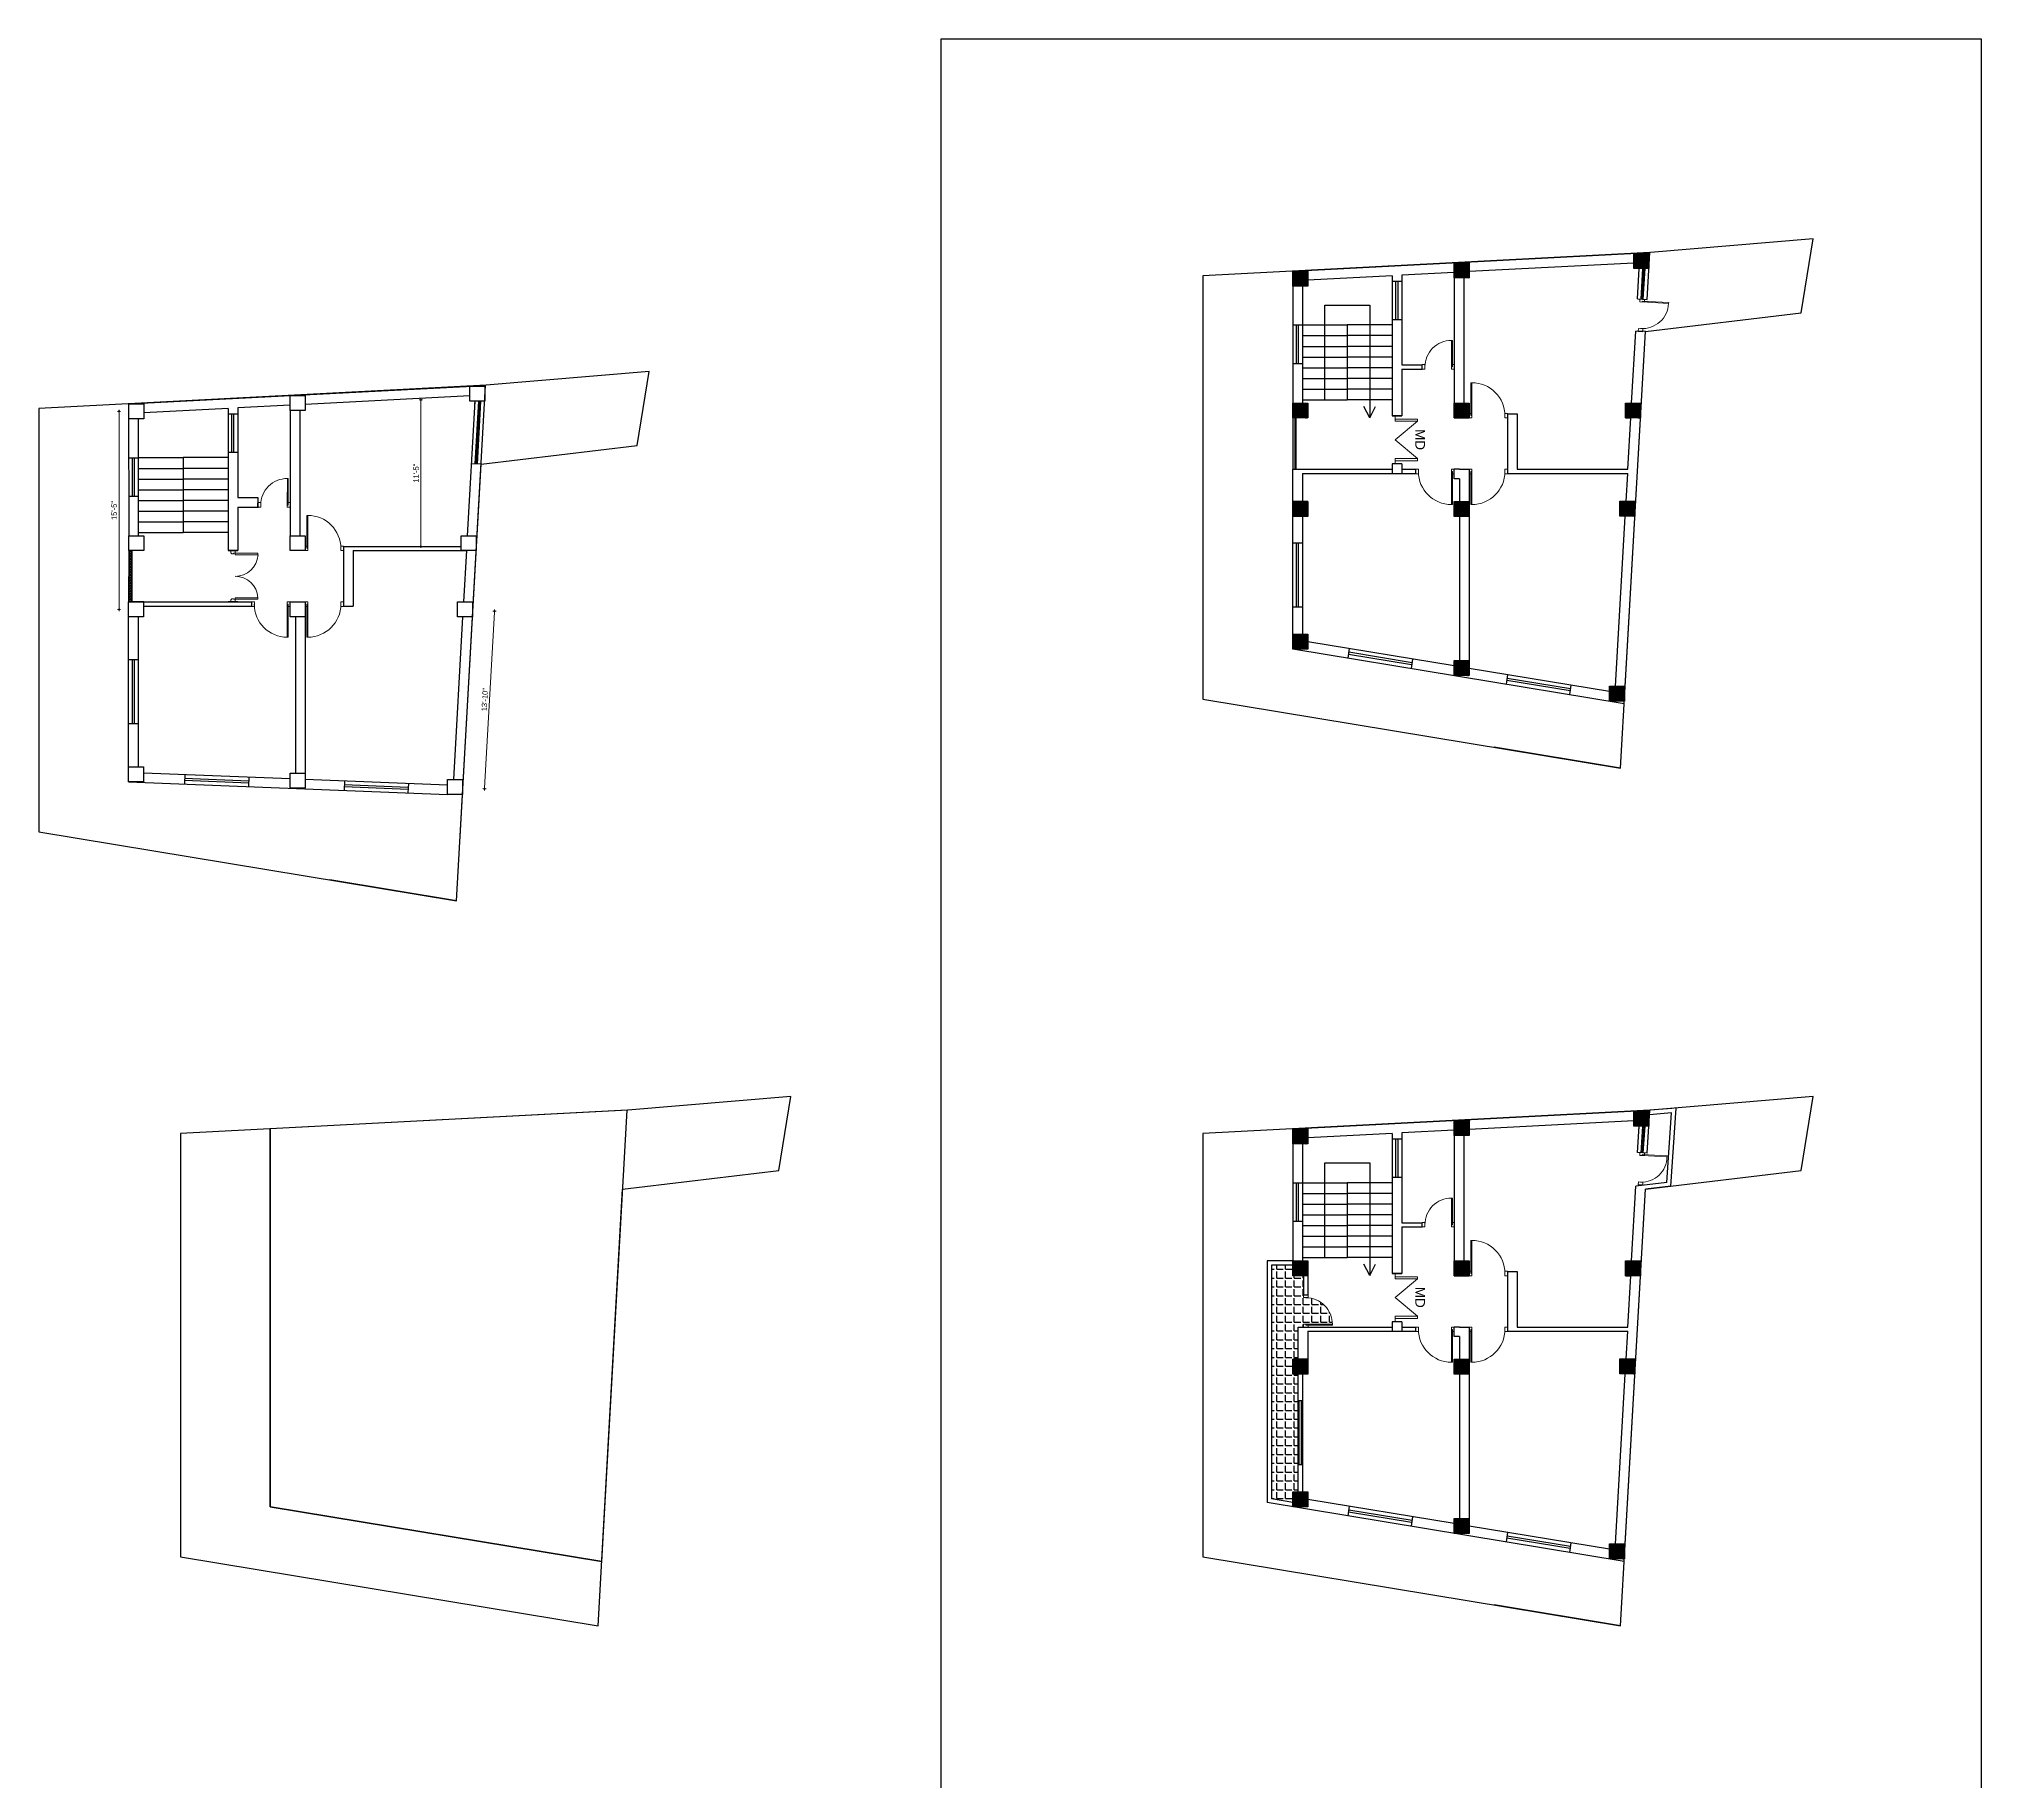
# Model space of a CAD drawing. Header units: inches. Extents: x -14619 to 1971361, y -855114 to -978.
# Drawn here: x 30398 to 32215, y -19066 to -17436 of the extents above; entities that cross this region are included whole.
import ezdxf
from ezdxf.enums import TextEntityAlignment as Align

# ---------------------------------------------------------------- set-up
doc = ezdxf.new("R2010")
doc.units = ezdxf.units.IN
doc.header["$LTSCALE"] = 0.5
doc.header["$MEASUREMENT"] = 0
doc.header["$PDMODE"] = 66
for name, color, linetype, lineweight in [('DOOR PLAN', 241, 'Continuous', 13), ('ELEVATION', 85, 'Continuous', 9), ('hatch', 9, 'Continuous', 0), ('Toilet', 7, 'Continuous', 25), ('wall', 20, 'Continuous', 40), ('window', 6, 'Continuous', 13)]:
    doc.layers.add(name, color=color, linetype=linetype, lineweight=lineweight)
doc.styles.get("Standard").update_dxf_attribs({"font": 'arial.ttf'})
doc.dimstyles.new('S8', dxfattribs={"dimtxt": 5, "dimasz": 1, "dimexe": 6, "dimexo": 18, "dimgap": 1.9375, "dimtad": 1, "dimdec": 0, "dimzin": 3, "dimdsep": 46, "dimlunit": 4, "dimtxsty": 'Standard', "dimblk": 'dot 2', "dimcen": 12, "dimse1": 1, "dimse2": 1, "dimclrd": 1, "dimclre": 1, "dimclrt": 256, "dimadec": 0, "dimazin": 0, "dimtfac": 0.75, "dimtdec": 0, "dimtix": 1, "dimtmove": 1, "dimatfit": 3, "dimldrblk": 'DOT', "dimfxl": 1, "dimtolj": 1, "dimtzin": 0, "dimlwd": 9, "dimlwe": 9, "dimarcsym": 0})
pattern_1 = [(0, (1595.9583, 0), (1.25, 1.25), [1.25, -1.25]), (90, (1597.2083, 0), (-1.25, 1.25), [1.25, -1.25])]
pattern_2 = [(45, (1925.23187, 0), (-0.08838834765, 0.08838834765), [])]
pattern_3 = [(45, (1925.23187, 802.29186), (-0.08838834765, 0.08838834765), [])]

# ---------------------------------------------------------------- blocks, each defined once
blk = doc.blocks.new('dot1')
at = {"layer": 'hatch'}
h = blk.add_hatch(color=256, dxfattribs=at)
edge = h.paths.add_edge_path()
edge.add_arc((0, 0), 1, 0, 360)
for p, q in [((3, 0), (-3, 0)), ((0, 3), (0, -3))]:
    blk.add_line(p, q, dxfattribs=at)
blk.add_circle((0, 0), 1, dxfattribs=at)
blk = doc.blocks.new('dot 2')
at = {"layer": 'hatch', "xscale": 0.5, "yscale": 0.5, "zscale": 0.5}
blk.add_blockref('dot1', (0, 0), dxfattribs=at)
blk = doc.blocks.new('*D949')
at = {"layer": 'Defpoints', "color": 0, "transparency": 16777216}
for p in [(30727.1, -17774.1), (30727.1, -17911.1), (30755.8, -17911.1)]:
    blk.add_point(p, dxfattribs=at)
at = {"layer": 'Toilet', "color": 1, "lineweight": 9, "transparency": 16777216}
blk.add_line((30755.8, -17775.1), (30755.8, -17910.1), dxfattribs=at)
for p, rotation in [((30755.8, -17774.1), 90), ((30755.8, -17911.1), 270)]:
    blk.add_blockref('dot 2', p, dxfattribs=dict(at, rotation=rotation))
at = {"layer": 'Toilet', "transparency": 16777216, "insert": (30751.3, -17842.6), "char_height": 5, "attachment_point": 5, "rotation": 90}
blk.add_mtext('\\A1;11\'-5"', dxfattribs=at)
blk = doc.blocks.new('_Dot')
at = {"color": 0, "linetype": 'ByBlock', "lineweight": -2}
blk.add_line((-0.5, 0), (-1, 0), dxfattribs=at)
at = {"color": 0, "linetype": 'ByBlock', "const_width": 0.5}
blk.add_lwpolyline([(-0.25, 0, 1), (0.25, 0, 1)], format="xyb", close=True, dxfattribs=at)
blk = doc.blocks.new('*D950')
at = {"layer": 'Defpoints', "color": 0, "transparency": 16777216}
for p in [(30797.1, -17970.1), (30787.7, -18136.2), (30815.3, -18137.8)]:
    blk.add_point(p, dxfattribs=at)
at = {"layer": 'Toilet', "color": 1, "lineweight": 9, "transparency": 16777216}
blk.add_line((30824.6, -17972.7), (30815.3, -18136.8), dxfattribs=at)
for p, rotation in [((30824.6, -17971.7), 86.77451339904444), ((30815.3, -18137.8), 266.7745133990445)]:
    blk.add_blockref('dot 2', p, dxfattribs=dict(at, rotation=rotation))
at = {"layer": 'Toilet', "transparency": 16777216, "insert": (30815.5, -18054.5), "char_height": 5, "attachment_point": 5, "rotation": 86.7745}
blk.add_mtext('\\A1;13\'-10"', dxfattribs=at)
blk = doc.blocks.new('4w')
at = {"layer": 'DOOR PLAN'}
for p, q in [((-6.5, 0), (-6.5, -2.5)), ((-2.5, 0), (-2.5, -2)), ((-6.5, -2.5), (-5, -2.5)), ((-5, -2.5), (-5, -3)), ((-5, -3), (-3.5, -3)), ((-3.5, -3), (-2.5, -2)), ((-6.5, -45.5), (-5, -45.5)), ((-6.5, -48), (-6.5, -45.5)), ((-5, -45.5), (-5, -45)), ((-5, -45), (-3.5, -45)), ((-2.5, -46), (-3.5, -45)), ((-2.5, -48), (-2.5, -46))]:
    blk.add_line(p, q, dxfattribs=at)
for points in [[(-6.5, -2.5), (-28, -2.5), (-28, -4), (-6.5, -4)], [(-6.5, -45.5), (-28, -45.5), (-28, -44), (-6.5, -44)]]:
    blk.add_lwpolyline(points, close=True, dxfattribs=at)
for centre, radius, start, end in [((-6.5, -2.5), 21.6, 183.9909, 270), ((-6.5, -45.5), 21.5, 90, 176.0091)]:
    blk.add_arc(centre, radius, start, end, dxfattribs=at)
at = {"layer": 'wall'}
for p, q in [((-9, 0), (0, 0)), ((-9, -48), (0, -48))]:
    blk.add_line(p, q, dxfattribs=at)
blk = doc.blocks.new('door')
at = {"layer": 'window', "ltscale": 0.002}
for p, q in [((-100562.7, -53980.3), (-100562.7, -53949.5)), ((-100561.8, -53949.5), (-100562.7, -53949.5)), ((-100561.8, -53980.3), (-100561.8, -53949.5)), ((-100561.8, -53980.3), (-100562.7, -53980.3))]:
    blk.add_line(p, q, dxfattribs=at)
for points in [[(-100596.1, -53982.5), (-100593.5, -53982.5), (-100593.5, -53978.2), (-100596.1, -53978.2)], [(-100560.1, -53982.5), (-100562.7, -53982.5), (-100562.7, -53978.2), (-100560.1, -53978.2)]]:
    blk.add_lwpolyline(points, close=True, dxfattribs=at)
blk.add_arc((-100562.7, -53980.4), 30.9, 89.9793, 179.9793, dxfattribs=at)
blk = doc.blocks.new('*D977')
at = {"color": 1, "lineweight": 9, "transparency": 16777216}
blk.add_line((30473.4, -17785.8), (30473.4, -17969.1), dxfattribs=at)
at = {"layer": 'Defpoints', "color": 0, "transparency": 16777216}
for p in [(30489.5, -17784.8), (30473.4, -17970.1), (30489.4, -17970.1)]:
    blk.add_point(p, dxfattribs=at)
at = {"color": 1, "lineweight": 9, "transparency": 16777216}
for p, rotation in [((30473.4, -17784.8), 90), ((30473.4, -17970.1), 270)]:
    blk.add_blockref('dot 2', p, dxfattribs=dict(at, rotation=rotation))
at = {"transparency": 16777216, "insert": (30468.9, -17877.5), "char_height": 5, "attachment_point": 5, "rotation": 90}
blk.add_mtext('\\A1;15\'-5"', dxfattribs=at)

msp = doc.modelspace()

# ---------------------------------------------------------------- hatches: boundary and pattern name
h = msp.add_hatch()
h.set_pattern_fill('ANSI31', color=256)
h.set_pattern_definition(pattern_3)
h.paths.add_polyline_path([(31585.4, -17777), (31571.4, -17777), (31571.4, -17791), (31585.4, -17791)])
h.paths.add_polyline_path([(31585.4, -17653.7), (31571.4, -17653.7), (31571.4, -17667.7), (31585.4, -17667.7)])
h.paths.add_polyline_path([(31736.3, -17645.9), (31722.3, -17645.9), (31722.3, -17659.9), (31736.3, -17659.9)])
h.paths.add_polyline_path([(31904.4, -17637.1), (31890.4, -17637.1), (31890.4, -17651.1), (31904.4, -17651.1), (31904.4, -17651.1)])
h.paths.add_polyline_path([(31896.5, -17777), (31882.5, -17777), (31882.5, -17791), (31896.5, -17791)])
h.paths.add_polyline_path([(31891.3, -17868.9), (31877.3, -17868.9), (31877.3, -17882.9), (31891.3, -17882.9)])
h.paths.add_polyline_path([(31736.3, -17777), (31722.3, -17777), (31722.3, -17791), (31736.3, -17791)])
h.paths.add_polyline_path([(31736.3, -17869), (31722.3, -17869), (31722.3, -17883), (31736.3, -17883)])
h.paths.add_polyline_path([(31585.3, -17869), (31571.3, -17869), (31571.3, -17883), (31585.3, -17883)])
h.paths.add_polyline_path([(31585.3, -17993.1), (31571.3, -17993.1), (31571.3, -18007.1), (31585.3, -18007.1)])
h.paths.add_polyline_path([(31736.3, -18018), (31722.3, -18018), (31722.3, -18032), (31736.3, -18032)])
h = msp.add_hatch()
h.set_pattern_fill('ZIGZAG', color=256, scale=10)
h.set_pattern_definition(pattern_1)
h.paths.add_polyline_path([(30482.4, -17963.1), (30484.4, -17963.1), (30484.4, -17915.1), (30482.5, -17915.1)])
h = msp.add_hatch()
h.set_pattern_fill('ZIGZAG', color=256, scale=10)
h.set_pattern_definition(pattern_1)
h.paths.add_polyline_path([(30485.4, -17915.1), (30484.4, -17915.1), (30484.4, -17963.1), (30485.4, -17963.1)])
h = msp.add_hatch()
h.set_pattern_fill('ANSI31', color=256)
h.set_pattern_definition(pattern_3)
h.paths.add_polyline_path([(31881.6, -18041.9), (31867.6, -18041.9), (31867.6, -18055.9), (31881.6, -18055.9)])
h = msp.add_hatch()
h.set_pattern_fill('ANSI31', color=256)
h.set_pattern_definition(pattern_2)
h.paths.add_polyline_path([(31585.4, -18579.3), (31571.4, -18579.3), (31571.4, -18593.3), (31585.4, -18593.3)])
h.paths.add_polyline_path([(31585.4, -18456), (31571.4, -18456), (31571.4, -18470), (31585.4, -18470)])
h.paths.add_polyline_path([(31736.3, -18448.1), (31722.3, -18448.1), (31722.3, -18462.1), (31736.3, -18462.1)])
h.paths.add_polyline_path([(31904.4, -18439.4), (31890.4, -18439.4), (31890.4, -18453.4), (31904.4, -18453.4), (31904.4, -18453.4)])
h.paths.add_polyline_path([(31896.5, -18579.3), (31882.5, -18579.3), (31882.5, -18593.3), (31896.5, -18593.3)])
h.paths.add_polyline_path([(31891.3, -18671.2), (31877.3, -18671.2), (31877.3, -18685.2), (31891.3, -18685.2)])
h.paths.add_polyline_path([(31736.3, -18579.3), (31722.3, -18579.3), (31722.3, -18593.3), (31736.3, -18593.3)])
h.paths.add_polyline_path([(31736.3, -18671.3), (31722.3, -18671.3), (31722.3, -18685.3), (31736.3, -18685.3)])
h.paths.add_polyline_path([(31585.3, -18671.3), (31571.3, -18671.3), (31571.3, -18685.3), (31585.3, -18685.3)])
h.paths.add_polyline_path([(31585.3, -18795.4), (31571.3, -18795.4), (31571.3, -18809.4), (31585.3, -18809.4)])
h.paths.add_polyline_path([(31736.3, -18820.3), (31722.3, -18820.3), (31722.3, -18834.3), (31736.3, -18834.3)])
h = msp.add_hatch()
h.set_pattern_fill('ANSI31', color=256)
h.set_pattern_definition(pattern_2)
h.paths.add_polyline_path([(31881.6, -18844.2), (31867.6, -18844.2), (31867.6, -18858.2), (31881.6, -18858.2)])
at = {"layer": 'Toilet'}
h = msp.add_hatch(dxfattribs=at)
h.set_pattern_fill('ANGLE', color=256, scale=30, style=0)
h.set_pattern_definition([(0, (0, 0), (0, 8.25), [6, -2.25]), (90, (0, 0), (-8.25, 5e-16), [6, -2.25])])
edge = h.paths.add_edge_path()
edge.add_line((31583.5, -18613.8), (31581.4, -18613.8))
edge.add_line((31581.4, -18613.8), (31581.4, -18611.3))
edge.add_line((31581.4, -18611.3), (31581.4, -18611.3))
edge.add_line((31581.4, -18611.3), (31581.4, -18593.3))
edge.add_line((31581.4, -18593.3), (31571.4, -18593.3))
edge.add_line((31571.4, -18593.3), (31571.4, -18583.3))
edge.add_line((31571.4, -18583.3), (31551.4, -18583.3))
edge.add_line((31551.4, -18583.3), (31551.4, -18802.1))
edge.add_line((31551.4, -18802.1), (31571.3, -18805.4))
edge.add_line((31571.3, -18805.4), (31571.3, -18795.4))
edge.add_line((31571.3, -18795.4), (31576.3, -18795.4))
edge.add_line((31576.3, -18795.4), (31576.3, -18685.3))
edge.add_line((31576.3, -18685.3), (31571.3, -18685.3))
edge.add_line((31571.3, -18685.3), (31571.3, -18671.3))
edge.add_line((31571.3, -18671.3), (31576.3, -18671.3))
edge.add_line((31576.3, -18671.3), (31576.3, -18641.3))
edge.add_line((31576.3, -18641.3), (31581.4, -18641.3))
edge.add_line((31581.4, -18641.3), (31581.4, -18638.7))
edge.add_line((31581.4, -18638.7), (31585.7, -18638.7))
edge.add_line((31585.7, -18638.7), (31608.4, -18638.7))
edge.add_arc((31583.6, -18638.7), 24.8, 359.8865, 450.0622)

# ---------------------------------------------------------------- linework, layer by layer
for p, q in [((31601.3, -17774), (31601.3, -17685.5)), ((31601.3, -17685.5), (31643.3, -17685.5)), ((31643.3, -17685.5), (31643.3, -17790.9)), ((31643.3, -17790.9), (31637.8, -17780.3)), ((31643.3, -17790.9), (31648.8, -17780.3)), ((31664.3, -17834), (31664.3, -17843)), ((31673.3, -17834), (31673.3, -17843)), ((31686.3, -17843), (31686.3, -17839)), ((31722.3, -17848), (31722.3, -17839)), ((31727.3, -17839), (31722.3, -17839)), ((31727.3, -17848), (31722.3, -17848)), ((30584.4, -17865.5), (30603.4, -17865.5)), ((30584.4, -17874.5), (30603.9, -17874.5)), ((30603.4, -17865.5), (30603.4, -17874.5)), ((30597.4, -17963.1), (30597.4, -17967.1)), ((30924.9, -18860.6), (30948.7, -18438.6)), ((31925.9, -18436.9), (31905.2, -18438.6)), ((31924.9, -18509.6), (31930, -18436.6)), ((31925.6, -18440.9), (31905, -18442.7)), ((31921.2, -18506), (31925.6, -18440.9)), ((31601.3, -18576.3), (31601.3, -18487.8)), ((31601.3, -18487.8), (31643.3, -18487.8)), ((31643.3, -18487.8), (31643.3, -18593.2)), ((31921.2, -18506), (31892.2, -18509.5)), ((31924.9, -18509.6), (31901.1, -18512.5)), ((31571.4, -18579.3), (31547.4, -18579.3)), ((31547.4, -18579.3), (31547.4, -18805.5)), ((31551.4, -18583.3), (31551.4, -18802.1)), ((31571.4, -18583.3), (31551.4, -18583.3)), ((31643.3, -18593.2), (31637.8, -18582.6)), ((31643.3, -18593.2), (31648.8, -18582.6)), ((31581.4, -18593.3), (31581.4, -18611.3)), ((31585.4, -18593.3), (31585.4, -18611.3)), ((31664.3, -18636.3), (31664.3, -18645.3)), ((31673.3, -18636.3), (31673.3, -18645.3)), ((31686.3, -18645.3), (31686.3, -18641.3)), ((31722.3, -18650.3), (31722.3, -18641.3)), ((31727.3, -18641.3), (31722.3, -18641.3)), ((31727.3, -18650.3), (31722.3, -18650.3))]:
    msp.add_line(p, q)
for points in [[(31242.4, -17436.4), (32215.2, -17436.4), (32215.2, -20986.5), (31242.4, -20986.5)], [(30948.7, -18438.6), (30614.8, -18456), (30614.8, -18809.4), (30924.9, -18860.6)]]:
    msp.add_lwpolyline(points, close=True)
at = {"layer": 'ELEVATION', "color": 146, "ltscale": 0.25, "true_color": 0x105689}
for p, q in [((31667, -17789), (31667, -17792)), ((31667, -17792), (31688, -17792)), ((31667, -17794), (31667, -17792)), ((31688, -17794), (31667, -17794)), ((31688, -17794), (31667, -17811.5)), ((31688, -17792), (31688, -17794)), ((31688, -17829), (31667, -17811.5)), ((31688, -17829), (31667, -17829)), ((31667, -17829), (31667, -17831)), ((31667, -17834), (31667, -17831)), ((31667, -17831), (31688, -17831)), ((31688, -17829), (31688, -17831)), ((31667, -18591.3), (31667, -18594.3)), ((31667, -18594.3), (31688, -18594.3)), ((31667, -18596.3), (31667, -18594.3)), ((31688, -18596.3), (31667, -18596.3)), ((31688, -18596.3), (31667, -18613.8)), ((31688, -18594.3), (31688, -18596.3)), ((31688, -18631.3), (31667, -18613.8)), ((31688, -18631.3), (31667, -18631.3)), ((31667, -18631.3), (31667, -18633.3)), ((31667, -18636.3), (31667, -18633.3)), ((31667, -18633.3), (31688, -18633.3)), ((31688, -18631.3), (31688, -18633.3))]:
    msp.add_line(p, q, dxfattribs=at)
at = {"layer": 'Toilet'}
for p, q in [((31571.3, -17653.7), (31905.2, -17636.3)), ((31571.3, -17653.7), (31571.3, -17839)), ((31664.3, -17657.9), (31585.4, -17662)), ((31664.3, -17657.9), (31664.3, -17789)), ((31722.3, -17654.9), (31673.3, -17657.4)), ((31673.3, -17657.4), (31673.3, -17741.4)), ((31890.4, -17646.1), (31736.3, -17654.1)), ((31893.8, -17679.7), (31895.4, -17651.1)), ((31893.8, -17679.7), (31895.4, -17651.1)), ((31895.2, -17653.7), (31895.4, -17651.1)), ((31895.2, -17653.7), (31895.4, -17651.1)), ((31897.3, -17679.9), (31898.9, -17651.1)), ((31898.2, -17680), (31899.9, -17651.1)), ((31899.2, -17680), (31900.9, -17651.1)), ((31580.3, -17667.7), (31580.3, -17777)), ((31580.3, -17667.7), (31580.3, -17777)), ((31664.3, -17662.9), (31673.3, -17662.9)), ((31667.8, -17698.9), (31667.8, -17662.9)), ((31669.8, -17698.9), (31669.8, -17662.9)), ((31722.3, -17659.9), (31722.3, -17777)), ((31731.3, -17659.9), (31731.3, -17777)), ((31580.3, -17704.3), (31571.3, -17704.3)), ((31580.3, -17704.3), (31571.3, -17704.3)), ((31574.8, -17740.3), (31574.8, -17704.3)), ((31574.8, -17740.3), (31574.8, -17704.3)), ((31576.8, -17740.3), (31576.8, -17704.3)), ((31576.8, -17740.3), (31576.8, -17704.3)), ((31580.3, -17704), (31622.3, -17704)), ((31580.3, -17704), (31622.3, -17704)), ((31622.3, -17704), (31622.3, -17774)), ((31664.3, -17704), (31622.3, -17704)), ((31664.3, -17704), (31622.3, -17704)), ((31664.3, -17698.9), (31673.3, -17698.9)), ((31881.4, -18058.3), (31901.1, -17710.2)), ((31888.3, -17777), (31892.1, -17709.7)), ((31901.1, -17710.2), (31892.1, -17709.7)), ((31894.4, -17709.8), (31898.4, -17710)), ((31894.4, -17709.8), (31898.4, -17710)), ((31580.3, -17714), (31622.3, -17714)), ((31580.3, -17714), (31622.3, -17714)), ((31580.3, -17724), (31622.3, -17724)), ((31580.3, -17724), (31622.3, -17724)), ((31664.3, -17714), (31622.3, -17714)), ((31664.3, -17714), (31622.3, -17714)), ((31664.3, -17724), (31622.3, -17724)), ((31664.3, -17724), (31622.3, -17724)), ((31580.3, -17740.3), (31571.3, -17740.3)), ((31580.3, -17740.3), (31571.3, -17740.3)), ((31580.3, -17734), (31622.3, -17734)), ((31580.3, -17734), (31622.3, -17734)), ((31580.3, -17744), (31622.3, -17744)), ((31580.3, -17744), (31622.3, -17744)), ((31664.3, -17734), (31622.3, -17734)), ((31664.3, -17734), (31622.3, -17734)), ((31664.3, -17744), (31622.3, -17744)), ((31664.3, -17744), (31622.3, -17744)), ((31673.3, -17741.4), (31692.3, -17741.4)), ((31673.3, -17745.4), (31673.3, -17789)), ((31673.3, -17745.4), (31692.3, -17745.4)), ((31692.3, -17745.4), (31692.3, -17741.4)), ((31692.3, -17745.4), (31692.3, -17741.4)), ((30482.4, -17777.8), (30816.3, -17760.5)), ((30792.5, -18182.4), (30816.3, -17760.5)), ((31580.3, -17754), (31622.3, -17754)), ((31580.3, -17754), (31622.3, -17754)), ((31580.3, -17764), (31622.3, -17764)), ((31580.3, -17764), (31622.3, -17764)), ((31664.3, -17754), (31622.3, -17754)), ((31664.3, -17754), (31622.3, -17754)), ((31664.3, -17764), (31622.3, -17764)), ((31664.3, -17764), (31622.3, -17764)), ((30482.4, -17777.8), (30482.5, -17901.1)), ((30575.4, -17782), (30496.5, -17786.1)), ((30575.4, -17782), (30575.4, -17915.1)), ((30633.4, -17779), (30584.4, -17781.5)), ((30584.4, -17781.5), (30584.4, -17865.5)), ((30584.4, -17781.5), (30584.4, -17865.5)), ((30633.4, -17784), (30633.4, -17901.1)), ((30642.4, -17784), (30642.4, -17901.1)), ((30801.5, -17770.2), (30647.4, -17778.3)), ((30799.4, -17901.1), (30806.5, -17775.2)), ((30806.3, -17777.8), (30806.5, -17775.2)), ((30806.7, -17834), (30810, -17775.2)), ((30807.7, -17834), (30811, -17775.2)), ((30808.7, -17834.1), (30812, -17775.2)), ((31580.3, -17774), (31622.3, -17774)), ((31580.3, -17774), (31622.3, -17774)), ((31664.3, -17774), (31622.3, -17774)), ((31664.3, -17774), (31622.3, -17774)), ((30491.4, -17791.8), (30491.4, -17901.1)), ((30491.4, -17791.8), (30491.4, -17901.1)), ((30575.4, -17787.1), (30584.4, -17787.1)), ((30578.9, -17823.1), (30578.9, -17787.1)), ((30580.9, -17823.1), (30580.9, -17787.1)), ((31573.3, -17791), (31573.3, -17839)), ((31574.3, -17791), (31574.3, -17839)), ((31664.3, -17789), (31673.3, -17789)), ((31673.3, -17789), (31664.3, -17789)), ((31722.3, -17791), (31736.3, -17791)), ((31772.3, -17787), (31772.3, -17843)), ((31772.3, -17787), (31781.3, -17787)), ((31781.3, -17787), (31781.3, -17839)), ((31882.5, -17791), (31887.9, -17791)), ((31884.8, -17839), (31887.5, -17791)), ((30491.4, -17828.5), (30482.4, -17828.5)), ((30485.9, -17864.5), (30485.9, -17828.5)), ((30487.9, -17864.5), (30487.9, -17828.5)), ((30491.4, -17828.1), (30533.4, -17828.1)), ((30491.4, -17828.1), (30533.4, -17828.1)), ((30491.4, -17838.1), (30533.4, -17838.1)), ((30491.4, -17838.1), (30533.4, -17838.1)), ((30533.4, -17828.1), (30533.4, -17898.1)), ((30575.4, -17828.1), (30533.4, -17828.1)), ((30575.4, -17828.1), (30533.4, -17828.1)), ((30575.4, -17838.1), (30533.4, -17838.1)), ((30575.4, -17838.1), (30533.4, -17838.1)), ((30575.4, -17823.1), (30584.4, -17823.1)), ((30812.2, -17834.3), (30803.2, -17833.8)), ((31571.3, -17839), (31664.3, -17839)), ((31571.3, -17993.1), (31571.3, -17839)), ((31673.3, -17834), (31664.3, -17834)), ((31673.3, -17834), (31664.3, -17834)), ((31673.3, -17839), (31686.3, -17839)), ((31727.3, -17839), (31736.3, -17839)), ((31736.3, -17839), (31736.3, -18018)), ((31781.3, -17839), (31884.8, -17839)), ((30491.4, -17848.1), (30533.4, -17848.1)), ((30491.4, -17848.1), (30533.4, -17848.1)), ((30491.4, -17858.1), (30533.4, -17858.1)), ((30491.4, -17858.1), (30533.4, -17858.1)), ((30575.4, -17848.1), (30533.4, -17848.1)), ((30575.4, -17848.1), (30533.4, -17848.1)), ((30575.4, -17858.1), (30533.4, -17858.1)), ((30575.4, -17858.1), (30533.4, -17858.1)), ((31580.3, -17843), (31580.3, -17869)), ((31580.3, -17843), (31686.3, -17843)), ((31727.3, -17848), (31727.3, -17869)), ((31772.3, -17843), (31884.6, -17843)), ((31883.1, -17869), (31884.6, -17843)), ((30491.4, -17864.5), (30482.4, -17864.5)), ((30491.4, -17868.1), (30533.4, -17868.1)), ((30491.4, -17868.1), (30533.4, -17868.1)), ((30575.4, -17868.1), (30533.4, -17868.1)), ((30575.4, -17868.1), (30533.4, -17868.1)), ((30584.4, -17874.5), (30584.4, -17915.1)), ((30603.4, -17874.5), (30603.4, -17870.5)), ((31585.4, -17869), (31571.3, -17869)), ((31877.3, -17868.9), (31878.1, -17868.9)), ((30491.4, -17878.1), (30533.4, -17878.1)), ((30491.4, -17878.1), (30533.4, -17878.1)), ((30491.4, -17888.1), (30533.4, -17888.1)), ((30491.4, -17888.1), (30533.4, -17888.1)), ((30575.4, -17878.1), (30533.4, -17878.1)), ((30575.4, -17878.1), (30533.4, -17878.1)), ((30575.4, -17888.1), (30533.4, -17888.1)), ((30575.4, -17888.1), (30533.4, -17888.1)), ((31580.3, -17883), (31580.3, -17993.1)), ((31727.3, -17883), (31727.3, -18018)), ((31873.3, -18041.9), (31882.3, -17883)), ((30491.4, -17898.1), (30533.4, -17898.1)), ((30491.4, -17898.1), (30533.4, -17898.1)), ((30575.4, -17898.1), (30533.4, -17898.1)), ((30575.4, -17898.1), (30533.4, -17898.1)), ((30683.4, -17911.1), (30683.4, -17967.1)), ((30683.4, -17911.1), (30793.6, -17911.1)), ((31580.3, -17908.1), (31571.3, -17908.1)), ((31574.8, -17968.1), (31574.8, -17908.1)), ((31576.8, -17968.1), (31576.8, -17908.1)), ((30482.5, -17915.1), (30482.4, -17963.1)), ((30484.4, -17915.1), (30484.4, -17963.1)), ((30485.4, -17915.1), (30485.4, -17963.1)), ((30692.4, -17915.1), (30692.4, -17967.1)), ((30692.4, -17915.1), (30799, -17915.1)), ((30795.9, -17963.1), (30798.6, -17915.1)), ((30496.5, -17963.1), (30482.4, -17963.1)), ((30482.4, -18117.2), (30482.4, -17963.1)), ((30496.5, -17963.1), (30597.4, -17963.1)), ((30496.5, -17967.1), (30597.4, -17967.1)), ((30647.4, -17963.1), (30647.4, -18123.3)), ((30683.4, -17967.1), (30692.4, -17967.1)), ((30790.1, -17963.1), (30790.9, -17963.1)), ((31580.3, -17968.1), (31571.3, -17968.1)), ((30491.4, -17977.1), (30491.4, -18117.2)), ((30491.4, -17977.1), (30491.4, -18117.2)), ((30638.4, -17977.1), (30638.4, -18123.3)), ((30786.5, -18129.2), (30795.1, -17977.1)), ((31722.3, -18022.9), (31585.3, -18000.3)), ((30491.4, -18017.2), (30482.4, -18017.2)), ((30485.9, -18077.2), (30485.9, -18017.2)), ((30487.9, -18077.2), (30487.9, -18017.2)), ((31881.4, -18058.3), (31571.3, -18007.1)), ((31624.2, -18006.7), (31622.8, -18015.6)), ((31682.5, -18021.9), (31623.3, -18012.1)), ((31682.9, -18019.9), (31623.7, -18010.2)), ((31683.4, -18016.5), (31682, -18025.4)), ((31867.6, -18046.9), (31736.3, -18025.2)), ((31772.3, -18031.2), (31770.9, -18040)), ((31830.7, -18046.3), (31771.5, -18036.6)), ((31831, -18044.4), (31771.8, -18034.6)), ((31831.5, -18040.9), (31830.1, -18049.8)), ((30491.4, -18077.2), (30482.4, -18077.2)), ((31878, -18118.5), (31759.6, -18099)), ((30482.4, -18131.2), (30780.7, -18143.2)), ((30496.4, -18122.8), (30633.4, -18128.3)), ((30534.9, -18124.3), (30534.6, -18133.3)), ((30534.7, -18129.8), (30594.7, -18132.2)), ((30534.8, -18127.8), (30594.8, -18130.3)), ((30594.9, -18126.8), (30594.5, -18135.7)), ((30647.4, -18128.9), (30780.7, -18134.2)), ((30684.3, -18130.3), (30683.9, -18139.3)), ((30684.1, -18133.8), (30743.9, -18136.3)), ((30684.1, -18135.8), (30743.8, -18138.2)), ((30744.1, -18132.8), (30743.7, -18141.7)), ((30789.1, -18242.6), (30670.7, -18223.1)), ((31571.3, -18456), (31905.2, -18438.6)), ((31902.7, -18478.6), (31905.2, -18438.6)), ((30614.8, -18809.4), (30614.8, -18456)), ((31571.3, -18456), (31571.3, -18583.3)), ((31722.3, -18457.2), (31673.3, -18459.7)), ((31890.4, -18448.4), (31736.3, -18456.4)), ((31893.8, -18478.1), (31895.4, -18453.4)), ((31895.2, -18456), (31895.4, -18453.4)), ((31895.2, -18456), (31895.4, -18453.4)), ((31897.3, -18478.3), (31898.9, -18453.4)), ((31898.5, -18478.3), (31899.9, -18453.4)), ((31899.2, -18478.4), (31900.9, -18453.4)), ((31580.3, -18470), (31580.3, -18579.3)), ((31580.3, -18470), (31580.3, -18579.3)), ((31664.3, -18460.2), (31585.4, -18464.3)), ((31664.3, -18460.2), (31664.3, -18591.3)), ((31664.3, -18465.2), (31673.3, -18465.2)), ((31667.8, -18501.2), (31667.8, -18465.2)), ((31669.8, -18501.2), (31669.8, -18465.2)), ((31673.3, -18459.7), (31673.3, -18543.7)), ((31722.3, -18462.1), (31722.3, -18579.3)), ((31731.3, -18462.1), (31731.3, -18579.3)), ((31902.7, -18478.6), (31893.8, -18478.1)), ((31580.3, -18506.6), (31571.3, -18506.6)), ((31580.3, -18506.6), (31571.3, -18506.6)), ((31574.8, -18542.6), (31574.8, -18506.6)), ((31574.8, -18542.6), (31574.8, -18506.6)), ((31576.8, -18542.6), (31576.8, -18506.6)), ((31576.8, -18542.6), (31576.8, -18506.6)), ((31580.3, -18506.3), (31622.3, -18506.3)), ((31580.3, -18506.3), (31622.3, -18506.3)), ((31622.3, -18506.3), (31622.3, -18576.3)), ((31664.3, -18506.3), (31622.3, -18506.3)), ((31664.3, -18506.3), (31622.3, -18506.3)), ((31664.3, -18501.2), (31673.3, -18501.2)), ((31881.4, -18860.6), (31901.1, -18512.5)), ((31888.3, -18579.3), (31892.2, -18509.5)), ((31894.4, -18508.2), (31898.4, -18508.4)), ((31894.4, -18508.2), (31898.4, -18508.4)), ((31580.3, -18516.3), (31622.3, -18516.3)), ((31580.3, -18516.3), (31622.3, -18516.3)), ((31580.3, -18526.3), (31622.3, -18526.3)), ((31580.3, -18526.3), (31622.3, -18526.3)), ((31664.3, -18516.3), (31622.3, -18516.3)), ((31664.3, -18516.3), (31622.3, -18516.3)), ((31664.3, -18526.3), (31622.3, -18526.3)), ((31664.3, -18526.3), (31622.3, -18526.3)), ((31580.3, -18542.6), (31571.3, -18542.6)), ((31580.3, -18542.6), (31571.3, -18542.6)), ((31580.3, -18536.3), (31622.3, -18536.3)), ((31580.3, -18536.3), (31622.3, -18536.3)), ((31580.3, -18546.3), (31622.3, -18546.3)), ((31580.3, -18546.3), (31622.3, -18546.3)), ((31664.3, -18536.3), (31622.3, -18536.3)), ((31664.3, -18536.3), (31622.3, -18536.3)), ((31664.3, -18546.3), (31622.3, -18546.3)), ((31664.3, -18546.3), (31622.3, -18546.3)), ((31673.3, -18543.7), (31692.3, -18543.7)), ((31673.3, -18547.7), (31673.3, -18591.3)), ((31673.3, -18547.7), (31692.3, -18547.7)), ((31692.3, -18547.7), (31692.3, -18543.7)), ((31692.3, -18547.7), (31692.3, -18543.7)), ((31580.3, -18556.3), (31622.3, -18556.3)), ((31580.3, -18556.3), (31622.3, -18556.3)), ((31580.3, -18566.3), (31622.3, -18566.3)), ((31580.3, -18566.3), (31622.3, -18566.3)), ((31664.3, -18556.3), (31622.3, -18556.3)), ((31664.3, -18556.3), (31622.3, -18556.3)), ((31664.3, -18566.3), (31622.3, -18566.3)), ((31664.3, -18566.3), (31622.3, -18566.3)), ((31580.3, -18576.3), (31622.3, -18576.3)), ((31580.3, -18576.3), (31622.3, -18576.3)), ((31664.3, -18576.3), (31622.3, -18576.3)), ((31664.3, -18576.3), (31622.3, -18576.3)), ((31664.3, -18591.3), (31673.3, -18591.3)), ((31673.3, -18591.3), (31664.3, -18591.3)), ((31722.3, -18593.3), (31736.3, -18593.3)), ((31772.3, -18589.3), (31772.3, -18645.3)), ((31772.3, -18589.3), (31781.3, -18589.3)), ((31781.3, -18589.3), (31781.3, -18641.3)), ((31882.5, -18593.3), (31887.9, -18593.3)), ((31884.8, -18641.3), (31887.5, -18593.3)), ((31581.4, -18611.3), (31585.4, -18611.3)), ((31581.4, -18611.3), (31585.4, -18611.3)), ((31673.3, -18636.3), (31664.3, -18636.3)), ((31673.3, -18636.3), (31664.3, -18636.3)), ((31576.3, -18641.3), (31664.3, -18641.3)), ((31576.3, -18795.4), (31576.3, -18641.3)), ((31585.3, -18645.3), (31585.3, -18671.3)), ((31585.3, -18645.3), (31686.3, -18645.3)), ((31673.3, -18641.3), (31686.3, -18641.3)), ((31727.3, -18641.3), (31736.3, -18641.3)), ((31727.3, -18650.3), (31727.3, -18671.3)), ((31736.3, -18641.3), (31736.3, -18820.3)), ((31772.3, -18645.3), (31884.6, -18645.3)), ((31781.3, -18641.3), (31884.8, -18641.3)), ((31883.1, -18671.3), (31884.6, -18645.3)), ((31585.4, -18671.3), (31571.3, -18671.3)), ((31877.3, -18671.2), (31878.1, -18671.2)), ((31580.3, -18685.3), (31580.3, -18795.4)), ((31727.3, -18685.3), (31727.3, -18820.3)), ((31873.3, -18844.2), (31882.3, -18685.3)), ((31580.3, -18710.3), (31576.3, -18710.3)), ((31577.4, -18770.3), (31577.4, -18710.3)), ((31579.4, -18770.3), (31579.4, -18710.3)), ((31580.3, -18770.3), (31576.3, -18770.3)), ((31571.3, -18805.4), (31551.4, -18802.1)), ((31722.3, -18825.2), (31585.3, -18802.6)), ((30924.9, -18860.6), (30614.8, -18809.4)), ((31881.4, -18860.6), (31547.4, -18805.5)), ((31624.2, -18809), (31622.8, -18817.9)), ((31682.5, -18824.2), (31623.3, -18814.4)), ((31682.9, -18822.2), (31623.7, -18812.5)), ((31683.4, -18818.8), (31682, -18827.7)), ((31867.6, -18849.2), (31736.3, -18827.5)), ((31772.3, -18833.4), (31770.9, -18842.3)), ((31830.7, -18848.6), (31771.5, -18838.9)), ((31831, -18846.7), (31771.8, -18836.9)), ((31831.5, -18843.2), (31830.1, -18852.1)), ((31878, -18920.8), (31759.6, -18901.3))]:
    msp.add_line(p, q, dxfattribs=at)
for points in [[(31901.1, -17710.2), (32047, -17692.5), (32058.2, -17623.4), (31905.8, -17636.3), (31487.3, -17658.1), (31487.3, -18054.1), (31878, -18118.5)], [(31890.4, -17637.1), (31904.4, -17637.1), (31904.4, -17651.1), (31890.4, -17651.1)], [(31571.4, -17653.7), (31585.4, -17653.7), (31585.4, -17667.7), (31571.4, -17667.7)], [(31722.3, -17645.9), (31736.3, -17645.9), (31736.3, -17659.9), (31722.3, -17659.9)], [(30812.2, -17834.3), (30958.1, -17816.6), (30969.3, -17747.5), (30816.9, -17760.4), (30398.4, -17782.2), (30398.4, -18178.2), (30789.1, -18242.6)], [(30801.5, -17761.2), (30815.5, -17761.2), (30815.5, -17775.2), (30801.5, -17775.2)], [(30482.5, -17777.8), (30496.5, -17777.8), (30496.5, -17791.8), (30482.5, -17791.8)], [(30633.4, -17770), (30647.4, -17770), (30647.4, -17784), (30633.4, -17784)], [(31571.4, -17777), (31585.4, -17777), (31585.4, -17791), (31571.4, -17791)], [(31722.3, -17777), (31736.3, -17777), (31736.3, -17791), (31722.3, -17791)], [(31882.5, -17777), (31896.5, -17777), (31896.5, -17791), (31882.5, -17791)], [(31571.3, -17869), (31585.3, -17869), (31585.3, -17883), (31571.3, -17883)], [(31722.3, -17869), (31736.3, -17869), (31736.3, -17883), (31722.3, -17883)], [(31877.3, -17868.9), (31891.3, -17868.9), (31891.3, -17882.9), (31877.3, -17882.9)], [(30482.5, -17901.1), (30496.5, -17901.1), (30496.5, -17915.1), (30482.5, -17915.1)], [(30633.4, -17901.1), (30647.4, -17901.1), (30647.4, -17915.1), (30633.4, -17915.1)], [(30793.6, -17901.1), (30807.6, -17901.1), (30807.6, -17915.1), (30793.6, -17915.1)], [(30482.4, -17963.1), (30496.4, -17963.1), (30496.4, -17977.1), (30482.4, -17977.1)], [(30633.4, -17963.1), (30647.4, -17963.1), (30647.4, -17977.1), (30633.4, -17977.1)], [(30790.1, -17963.1), (30804.1, -17963.1), (30804.1, -17977.1), (30790.1, -17977.1)], [(31571.3, -17993.1), (31585.3, -17993.1), (31585.3, -18007.1), (31571.3, -18007.1)], [(31722.3, -18018), (31736.3, -18018), (31736.3, -18032), (31722.3, -18032)], [(31867.6, -18041.9), (31881.6, -18041.9), (31881.6, -18055.9), (31867.6, -18055.9)], [(30482.4, -18117.2), (30496.4, -18117.2), (30496.4, -18131.2), (30482.4, -18131.2)], [(30633.4, -18123.3), (30647.4, -18123.3), (30647.4, -18137.3), (30633.4, -18137.3)], [(30780.7, -18129.2), (30794.7, -18129.2), (30794.7, -18143.2), (30780.7, -18143.2)], [(30944.5, -18512.5), (31090.5, -18494.8), (31101.7, -18425.7), (30949.2, -18438.6), (30530.8, -18460.4), (30530.8, -18856.4), (30921.5, -18920.8)], [(31901.1, -18512.5), (32047, -18494.8), (32058.2, -18425.7), (31905.8, -18438.6), (31487.3, -18460.4), (31487.3, -18856.4), (31878, -18920.8)], [(31890.4, -18439.4), (31904.4, -18439.4), (31904.4, -18453.4), (31890.4, -18453.4)], [(31571.4, -18456), (31585.4, -18456), (31585.4, -18470), (31571.4, -18470)], [(31722.3, -18448.1), (31736.3, -18448.1), (31736.3, -18462.1), (31722.3, -18462.1)], [(31571.4, -18579.3), (31585.4, -18579.3), (31585.4, -18593.3), (31571.4, -18593.3)], [(31722.3, -18579.3), (31736.3, -18579.3), (31736.3, -18593.3), (31722.3, -18593.3)], [(31882.5, -18579.3), (31896.5, -18579.3), (31896.5, -18593.3), (31882.5, -18593.3)], [(31571.3, -18671.3), (31585.3, -18671.3), (31585.3, -18685.3), (31571.3, -18685.3)], [(31722.3, -18671.3), (31736.3, -18671.3), (31736.3, -18685.3), (31722.3, -18685.3)], [(31877.3, -18671.2), (31891.3, -18671.2), (31891.3, -18685.2), (31877.3, -18685.2)], [(31571.3, -18795.4), (31585.3, -18795.4), (31585.3, -18809.4), (31571.3, -18809.4)], [(31722.3, -18820.3), (31736.3, -18820.3), (31736.3, -18834.3), (31722.3, -18834.3)], [(31867.6, -18844.2), (31881.6, -18844.2), (31881.6, -18858.2), (31867.6, -18858.2)]]:
    msp.add_lwpolyline(points, close=True, dxfattribs=at)
for points in [[(31893.8, -17679.7), (31902.7, -17680.2), (31905.2, -17636.3), (31571.3, -17653.7)], [(31881.4, -18058.3), (31901.1, -17710.2)], [(30792.5, -18182.4), (30816.3, -17760.5), (30482.4, -17777.8)], [(31902.7, -18478.6), (31905.2, -18438.6), (31571.3, -18456)], [(31881.4, -18860.6), (31901.1, -18512.5)]]:
    msp.add_lwpolyline(points, dxfattribs=at)
at = {"layer": 'window', "ltscale": 0.002}
for p, q in [((31898.2, -17681.7), (31898.1, -17682.5)), ((31898.1, -17682.5), (31922.9, -17683.9)), ((31898.2, -17681.7), (31923, -17683.1)), ((31923, -17683.1), (31922.9, -17683.9)), ((31719.8, -17743.3), (31719.8, -17718.4)), ((31720.6, -17718.4), (31719.8, -17718.4)), ((31720.6, -17743.3), (31720.6, -17718.4)), ((31720.6, -17743.3), (31719.8, -17743.3)), ((30630.8, -17872.4), (30630.9, -17847.5)), ((30631.7, -17847.5), (30630.9, -17847.5)), ((30631.7, -17872.4), (30631.7, -17847.5)), ((30631.7, -17872.4), (30630.8, -17872.4)), ((31898.2, -18480), (31898.1, -18480.9)), ((31898.1, -18480.9), (31921.3, -18482.2)), ((31898.2, -18480), (31921.4, -18481.3)), ((31921.4, -18481.3), (31921.3, -18482.2)), ((31719.8, -18545.6), (31719.8, -18520.7)), ((31720.6, -18520.7), (31719.8, -18520.7)), ((31720.6, -18545.6), (31720.6, -18520.7)), ((31720.6, -18545.6), (31719.8, -18545.6)), ((31583.5, -18638.7), (31608.4, -18638.7)), ((31583.5, -18639.6), (31583.5, -18638.7)), ((31583.5, -18639.6), (31608.4, -18639.6)), ((31608.4, -18639.6), (31608.4, -18638.7))]:
    msp.add_line(p, q, dxfattribs=at)
for points in [[(31896.1, -17679.8), (31896, -17682.4), (31900.2, -17682.7), (31900.4, -17680.1)], [(31894.4, -17709.8), (31894.6, -17707.2), (31898.8, -17707.5), (31898.7, -17710)], [(31692.3, -17745.4), (31694.9, -17745.4), (31694.9, -17741.1), (31692.3, -17741.1)], [(31722.3, -17745.4), (31719.8, -17745.4), (31719.8, -17741.1), (31722.3, -17741.1)], [(30603.4, -17874.5), (30606, -17874.5), (30606, -17870.2), (30603.4, -17870.2)], [(30633.4, -17874.5), (30630.8, -17874.5), (30630.8, -17870.2), (30633.4, -17870.2)], [(31896.1, -18478.2), (31896, -18480.8), (31900.2, -18481), (31900.4, -18478.4)], [(31894.4, -18508.2), (31894.6, -18505.6), (31898.8, -18505.8), (31898.7, -18508.4)], [(31692.3, -18547.7), (31694.9, -18547.7), (31694.9, -18543.4), (31692.3, -18543.4)], [(31722.3, -18547.7), (31719.8, -18547.7), (31719.8, -18543.4), (31722.3, -18543.4)], [(31581.4, -18611.3), (31581.4, -18613.8), (31585.7, -18613.8), (31585.7, -18611.3)], [(31581.4, -18641.3), (31581.4, -18638.7), (31585.7, -18638.7), (31585.7, -18641.3)]]:
    msp.add_lwpolyline(points, close=True, dxfattribs=at)
for centre, radius, start, end in [((31898.1, -17682.6), 24.8, 266.7123, 356.8881), ((31719.7, -17743.2), 24.8, 89.8865, 180.0622), ((30630.8, -17872.4), 24.8, 89.8865, 180.0622), ((31897.8, -18482.2), 23.5, 267.296, 0.1063), ((31719.7, -18545.5), 24.8, 89.8865, 180.0622), ((31583.6, -18638.7), 24.8, 359.8865, 90.0622)]:
    msp.add_arc(centre, radius, start, end, dxfattribs=at)

# ---------------------------------------------------------------- block references
at = {"xscale": -1}
for name, p in [('door', (-68823.8, 36191.5)), ('door', (-69912.7, 36067.4)), ('4w', (30575.4, -17915.1)), ('door', (-68823.8, 35389.2))]:
    msp.add_blockref(name, p, dxfattribs=at)
at = {"xscale": -1, "rotation": 180}
for p in [(132282.4, -71821.5), (131193.5, -71945.6), (132282.4, -72623.8)]:
    msp.add_blockref('door', p, dxfattribs=at)
at = {"rotation": 180}
for p in [(-68823.8, -71821.5), (-69912.7, -71945.6), (-68823.8, -72623.8)]:
    msp.add_blockref('door', p, dxfattribs=at)

# ---------------------------------------------------------------- texts
for p in [(31690.5, -17811.2), (31690.5, -18613.5)]:
    msp.add_text('MD', height=9.03, rotation=270).set_placement(p, align=Align.MIDDLE_CENTER)

# ---------------------------------------------------------------- dimensions: what is measured, and where the dimension line sits
dim = msp.add_linear_dim(base=(30473.4, -17970.1), p1=(30489.5, -17784.8), p2=(30489.4, -17970.1), angle=90, dimstyle='S8', override={"dimfxl": 2, "dimfxlon": 1, "dimarcsym": 1})
dim.commit()
dim.dimension.update_dxf_attribs({"geometry": '*D977', "text_midpoint": (30468.9, -17877.5)})
at = {"layer": 'Toilet'}
dim = msp.add_linear_dim(base=(30755.8, -17911.1), p1=(30727.1, -17774.1), p2=(30727.1, -17911.1), angle=90, dimstyle='S8', override={"dimfxl": 2, "dimfxlon": 1, "dimarcsym": 1}, dxfattribs=at)
dim.commit()
dim.dimension.update_dxf_attribs({"geometry": '*D949', "text_midpoint": (30751.3, -17842.6)})
dim = msp.add_aligned_dim(p1=(30797.1, -17970.1), p2=(30787.7, -18136.2), distance=27.6, dimstyle='S8', override={"dimfxl": 2, "dimfxlon": 1, "dimarcsym": 1}, dxfattribs=at)
dim.commit()
dim.dimension.update_dxf_attribs({"geometry": '*D950', "text_midpoint": (30815.5, -18054.5)})

doc.saveas('drawing.dxf')
